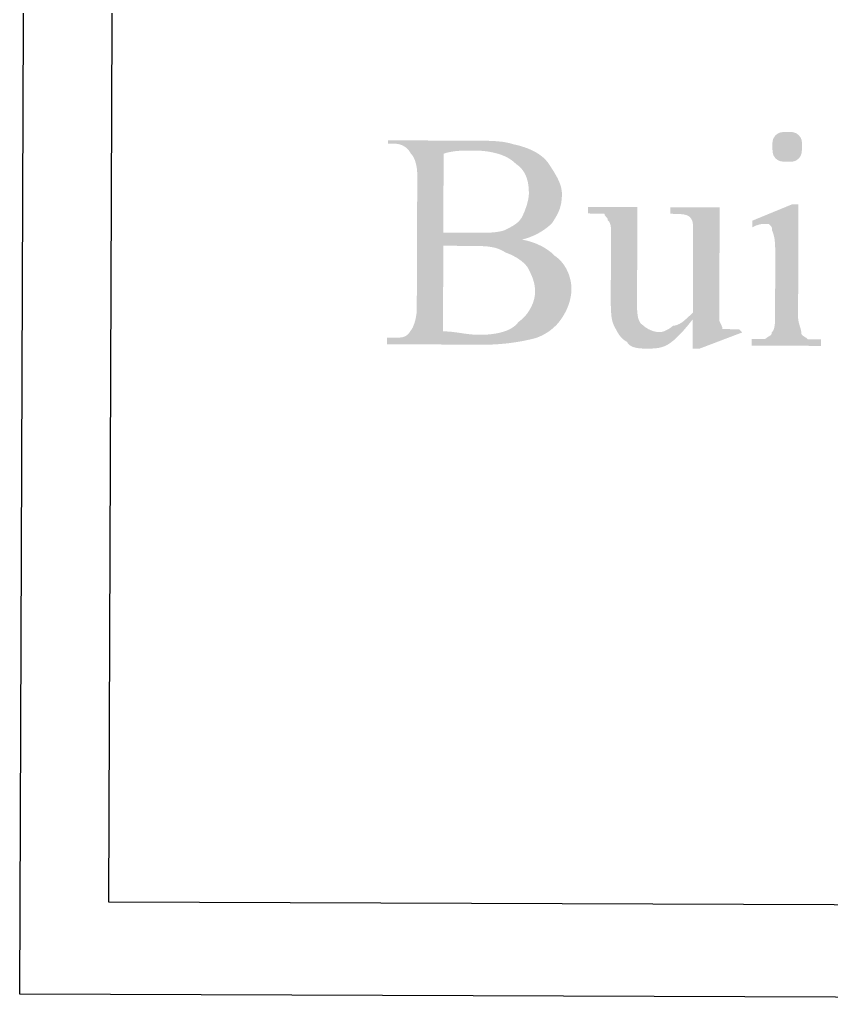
# Model space of a CAD drawing. Header units: millimetres. Extents: x -125 to 146, y -26 to 163.
# Drawn here: x 91.43 to 101.89, y 133.83 to 146.61 of the extents above; entities that cross this region are included whole.
import ezdxf
from ezdxf.xclip import XClip

# ---------------------------------------------------------------- set-up
doc = ezdxf.new("R2010")
doc.units = ezdxf.units.MM
doc.header["$MEASUREMENT"] = 0
doc.header["$XCLIPFRAME"] = 0
doc.layers.get('0').update_dxf_attribs({"color": 255, "linetype": 'CONTINUOUS'})

# ---------------------------------------------------------------- blocks, each defined once
blk = doc.blocks.new('MF5382_3')
at = {"color": 7, "linetype": 'Continuous', "lineweight": 25, "true_color": 0x000007}
blk.add_lwpolyline([(197.67, 53.755), (197.67, -5.961), (171.424, -5.961), (171.424, 53.755)], close=True, dxfattribs=at)
blk = doc.blocks.new('MF5399_4')
at = {"color": 7, "linetype": 'Continuous', "lineweight": 25, "true_color": 0x000007}
blk.add_lwpolyline([(196.482, 52.612), (196.482, -4.776), (172.612, -4.776), (172.612, 52.612)], close=True, dxfattribs=at)

msp = doc.modelspace()

# ---------------------------------------------------------------- hatches: boundary and pattern name
at = {"true_color": 0x000007}
h = msp.add_hatch(color=7, dxfattribs=at)
h.paths.add_polyline_path([(101.35, 145.168), (101.355, 145.168), (101.36, 145.168), (101.365, 145.168), (101.371, 145.168), (101.376, 145.168), (101.381, 145.167), (101.387, 145.167), (101.392, 145.166), (101.397, 145.166), (101.402, 145.165), (101.408, 145.164), (101.413, 145.162), (101.418, 145.161), (101.424, 145.159), (101.429, 145.157), (101.434, 145.155), (101.439, 145.153), (101.445, 145.15), (101.45, 145.147), (101.455, 145.143), (101.461, 145.139), (101.466, 145.135), (101.471, 145.13), (101.476, 145.125), (101.481, 145.12), (101.486, 145.115), (101.49, 145.109), (101.494, 145.104), (101.498, 145.099), (101.501, 145.093), (101.504, 145.088), (101.506, 145.083), (101.508, 145.077), (101.51, 145.072), (101.512, 145.067), (101.513, 145.062), (101.514, 145.056), (101.515, 145.051), (101.516, 145.046), (101.517, 145.04), (101.517, 145.035), (101.518, 145.03), (101.518, 145.025), (101.518, 145.019), (101.518, 145.014), (101.518, 145.009), (101.518, 145.003), (101.518, 144.998), (101.518, 144.988), (101.518, 144.978), (101.518, 144.968), (101.518, 144.959), (101.518, 144.95), (101.517, 144.941), (101.517, 144.933), (101.516, 144.925), (101.516, 144.918), (101.515, 144.91), (101.514, 144.903), (101.513, 144.896), (101.511, 144.89), (101.509, 144.883), (101.507, 144.877), (101.505, 144.871), (101.503, 144.865), (101.5, 144.859), (101.497, 144.853), (101.493, 144.848), (101.489, 144.842), (101.485, 144.837), (101.48, 144.832), (101.475, 144.826), (101.47, 144.821), (101.465, 144.817), (101.459, 144.812), (101.454, 144.808), (101.449, 144.805), (101.443, 144.802), (101.438, 144.799), (101.433, 144.797), (101.428, 144.794), (101.422, 144.792), (101.417, 144.791), (101.412, 144.789), (101.406, 144.788), (101.401, 144.787), (101.396, 144.786), (101.39, 144.786), (101.385, 144.785), (101.38, 144.785), (101.375, 144.785), (101.369, 144.784), (101.364, 144.784), (101.359, 144.784), (101.353, 144.784), (101.348, 144.784), (101.338, 144.784), (101.328, 144.784), (101.318, 144.785), (101.309, 144.785), (101.3, 144.785), (101.292, 144.785), (101.284, 144.786), (101.276, 144.786), (101.268, 144.787), (101.261, 144.788), (101.254, 144.789), (101.248, 144.79), (101.241, 144.791), (101.235, 144.793), (101.229, 144.795), (101.223, 144.797), (101.217, 144.8), (101.211, 144.803), (101.206, 144.806), (101.2, 144.809), (101.195, 144.813), (101.19, 144.818), (101.184, 144.822), (101.179, 144.827), (101.174, 144.833), (101.169, 144.838), (101.165, 144.843), (101.161, 144.849), (101.158, 144.855), (101.155, 144.86), (101.152, 144.866), (101.149, 144.872), (101.147, 144.878), (101.145, 144.884), (101.144, 144.891), (101.142, 144.898), (101.141, 144.904), (101.14, 144.912), (101.139, 144.919), (101.139, 144.927), (101.138, 144.935), (101.138, 144.943), (101.137, 144.951), (101.137, 144.96), (101.137, 144.969), (101.137, 144.979), (101.137, 144.989), (101.137, 144.999), (101.137, 145.005), (101.137, 145.01), (101.137, 145.015), (101.138, 145.021), (101.138, 145.026), (101.138, 145.031), (101.138, 145.036), (101.139, 145.042), (101.14, 145.047), (101.14, 145.052), (101.142, 145.058), (101.143, 145.063), (101.144, 145.068), (101.146, 145.074), (101.148, 145.079), (101.15, 145.084), (101.153, 145.089), (101.155, 145.095), (101.159, 145.1), (101.162, 145.105), (101.166, 145.11), (101.17, 145.116), (101.175, 145.121), (101.18, 145.126), (101.185, 145.131), (101.191, 145.136), (101.196, 145.14), (101.201, 145.144), (101.207, 145.148), (101.213, 145.151), (101.218, 145.153), (101.224, 145.156), (101.23, 145.158), (101.236, 145.16), (101.242, 145.162), (101.249, 145.163), (101.256, 145.164), (101.263, 145.165), (101.27, 145.166), (101.277, 145.167), (101.285, 145.167), (101.293, 145.168), (101.302, 145.168), (101.311, 145.168), (101.32, 145.168), (101.329, 145.168), (101.339, 145.168)])
h.paths.add_polyline_path([(101.473, 144.234), (101.468, 142.792), (101.468, 142.781), (101.468, 142.77), (101.469, 142.76), (101.471, 142.749), (101.472, 142.739), (101.474, 142.729), (101.476, 142.719), (101.478, 142.708), (101.481, 142.699), (101.483, 142.689), (101.486, 142.679), (101.488, 142.67), (101.491, 142.661), (101.494, 142.652), (101.496, 142.643), (101.499, 142.635), (101.501, 142.627), (101.503, 142.619), (101.505, 142.611), (101.506, 142.604), (101.508, 142.598), (101.508, 142.591), (101.509, 142.585), (101.509, 142.58), (101.509, 142.575), (101.51, 142.57), (101.511, 142.566), (101.513, 142.562), (101.514, 142.558), (101.516, 142.555), (101.519, 142.551), (101.522, 142.548), (101.525, 142.545), (101.528, 142.543), (101.532, 142.54), (101.536, 142.537), (101.54, 142.535), (101.544, 142.532), (101.548, 142.529), (101.553, 142.526), (101.558, 142.523), (101.563, 142.52), (101.568, 142.517), (101.573, 142.513), (101.578, 142.509), (101.583, 142.505), (101.588, 142.5), (101.594, 142.495), (101.594, 142.495), (101.595, 142.495), (101.597, 142.495), (101.6, 142.495), (101.604, 142.495), (101.608, 142.495), (101.613, 142.495), (101.619, 142.495), (101.625, 142.495), (101.632, 142.495), (101.639, 142.495), (101.647, 142.495), (101.655, 142.495), (101.663, 142.495), (101.672, 142.495), (101.681, 142.494), (101.691, 142.494), (101.701, 142.494), (101.711, 142.494), (101.721, 142.494), (101.731, 142.494), (101.742, 142.494), (101.752, 142.494), (101.763, 142.494), (101.763, 142.41), (100.871, 142.413), (100.871, 142.497), (100.882, 142.497), (100.893, 142.497), (100.903, 142.497), (100.913, 142.497), (100.924, 142.497), (100.934, 142.497), (100.944, 142.497), (100.954, 142.497), (100.963, 142.497), (100.972, 142.497), (100.981, 142.497), (100.989, 142.497), (100.997, 142.497), (101.004, 142.497), (101.011, 142.497), (101.018, 142.497), (101.023, 142.497), (101.028, 142.497), (101.033, 142.497), (101.036, 142.497), (101.039, 142.497), (101.042, 142.497), (101.043, 142.497), (101.043, 142.497), (101.049, 142.502), (101.054, 142.507), (101.059, 142.511), (101.064, 142.515), (101.069, 142.518), (101.074, 142.522), (101.079, 142.525), (101.084, 142.528), (101.089, 142.531), (101.093, 142.534), (101.098, 142.536), (101.102, 142.539), (101.106, 142.542), (101.109, 142.544), (101.113, 142.547), (101.116, 142.55), (101.118, 142.553), (101.121, 142.556), (101.123, 142.559), (101.125, 142.563), (101.126, 142.567), (101.127, 142.571), (101.128, 142.576), (101.128, 142.581), (101.133, 142.587), (101.138, 142.593), (101.142, 142.599), (101.146, 142.606), (101.15, 142.613), (101.153, 142.62), (101.156, 142.628), (101.158, 142.636), (101.161, 142.644), (101.162, 142.653), (101.164, 142.662), (101.166, 142.671), (101.167, 142.68), (101.168, 142.69), (101.169, 142.7), (101.17, 142.71), (101.17, 142.72), (101.171, 142.73), (101.171, 142.74), (101.171, 142.751), (101.171, 142.761), (101.171, 142.772), (101.171, 142.782), (101.171, 142.793), (101.174, 143.515), (101.174, 143.536), (101.174, 143.556), (101.174, 143.577), (101.174, 143.596), (101.174, 143.615), (101.174, 143.634), (101.174, 143.652), (101.173, 143.67), (101.172, 143.688), (101.172, 143.705), (101.171, 143.721), (101.17, 143.737), (101.168, 143.753), (101.167, 143.768), (101.165, 143.783), (101.163, 143.797), (101.16, 143.811), (101.157, 143.825), (101.154, 143.838), (101.151, 143.85), (101.147, 143.862), (101.143, 143.874), (101.138, 143.885), (101.133, 143.896), (101.133, 143.901), (101.133, 143.906), (101.133, 143.91), (101.133, 143.914), (101.133, 143.918), (101.133, 143.921), (101.132, 143.924), (101.132, 143.928), (101.131, 143.93), (101.13, 143.933), (101.129, 143.936), (101.128, 143.939), (101.127, 143.941), (101.125, 143.944), (101.123, 143.947), (101.121, 143.95), (101.118, 143.953), (101.116, 143.956), (101.112, 143.959), (101.109, 143.963), (101.105, 143.967), (101.101, 143.971), (101.096, 143.976), (101.091, 143.981), (101.091, 143.981), (101.09, 143.981), (101.089, 143.981), (101.088, 143.981), (101.086, 143.981), (101.084, 143.981), (101.081, 143.981), (101.079, 143.981), (101.076, 143.981), (101.072, 143.981), (101.069, 143.981), (101.065, 143.981), (101.061, 143.981), (101.056, 143.981), (101.052, 143.981), (101.047, 143.981), (101.042, 143.981), (101.038, 143.981), (101.033, 143.981), (101.027, 143.981), (101.022, 143.981), (101.017, 143.981), (101.012, 143.981), (101.006, 143.981), (101.006, 143.981), (101.006, 143.981), (101.004, 143.981), (101.003, 143.981), (101.001, 143.981), (100.998, 143.981), (100.995, 143.98), (100.992, 143.98), (100.988, 143.979), (100.983, 143.978), (100.979, 143.977), (100.973, 143.976), (100.968, 143.975), (100.962, 143.973), (100.955, 143.971), (100.948, 143.969), (100.941, 143.966), (100.933, 143.964), (100.924, 143.961), (100.916, 143.957), (100.907, 143.953), (100.897, 143.949), (100.887, 143.944), (100.877, 143.939), (100.877, 144.024), (101.388, 144.234)])
h = msp.add_hatch(color=7, dxfattribs=at)
h.paths.add_polyline_path([(97.91, 143.781), (97.936, 143.775), (97.962, 143.769), (97.986, 143.763), (98.01, 143.756), (98.033, 143.749), (98.055, 143.742), (98.076, 143.734), (98.097, 143.726), (98.116, 143.717), (98.135, 143.708), (98.154, 143.699), (98.171, 143.69), (98.188, 143.681), (98.205, 143.671), (98.22, 143.661), (98.235, 143.651), (98.25, 143.641), (98.263, 143.631), (98.277, 143.621), (98.289, 143.61), (98.302, 143.6), (98.313, 143.589), (98.324, 143.578), (98.335, 143.568), (98.351, 143.557), (98.366, 143.545), (98.381, 143.532), (98.395, 143.519), (98.409, 143.504), (98.422, 143.489), (98.434, 143.474), (98.446, 143.458), (98.458, 143.441), (98.468, 143.424), (98.479, 143.406), (98.488, 143.387), (98.497, 143.369), (98.505, 143.349), (98.513, 143.33), (98.519, 143.31), (98.525, 143.29), (98.531, 143.269), (98.535, 143.249), (98.539, 143.228), (98.542, 143.207), (98.544, 143.186), (98.545, 143.165), (98.545, 143.144), (98.545, 143.128), (98.544, 143.111), (98.543, 143.095), (98.542, 143.079), (98.54, 143.063), (98.537, 143.047), (98.534, 143.031), (98.531, 143.015), (98.527, 142.999), (98.523, 142.983), (98.518, 142.967), (98.513, 142.951), (98.507, 142.935), (98.501, 142.919), (98.495, 142.903), (98.488, 142.887), (98.481, 142.872), (98.473, 142.856), (98.465, 142.84), (98.456, 142.824), (98.447, 142.808), (98.437, 142.792), (98.427, 142.776), (98.417, 142.761), (98.406, 142.745), (98.395, 142.73), (98.383, 142.715), (98.371, 142.701), (98.359, 142.687), (98.346, 142.673), (98.333, 142.661), (98.319, 142.648), (98.305, 142.636), (98.291, 142.624), (98.277, 142.613), (98.263, 142.602), (98.248, 142.592), (98.233, 142.582), (98.218, 142.573), (98.202, 142.564), (98.187, 142.555), (98.171, 142.547), (98.155, 142.539), (98.139, 142.532), (98.123, 142.525), (98.107, 142.519), (98.091, 142.513), (98.075, 142.508), (98.053, 142.503), (98.031, 142.497), (98.009, 142.492), (97.986, 142.487), (97.963, 142.482), (97.939, 142.477), (97.915, 142.472), (97.89, 142.468), (97.864, 142.463), (97.838, 142.459), (97.811, 142.455), (97.783, 142.451), (97.755, 142.447), (97.727, 142.443), (97.697, 142.44), (97.667, 142.437), (97.636, 142.435), (97.604, 142.432), (97.572, 142.43), (97.538, 142.428), (97.504, 142.427), (97.469, 142.426), (97.434, 142.426), (97.397, 142.426), (96.169, 142.43), (96.17, 142.515), (96.254, 142.515), (96.265, 142.515), (96.276, 142.515), (96.286, 142.515), (96.297, 142.515), (96.307, 142.515), (96.317, 142.516), (96.327, 142.516), (96.337, 142.517), (96.347, 142.519), (96.357, 142.52), (96.367, 142.522), (96.376, 142.525), (96.385, 142.528), (96.394, 142.531), (96.403, 142.535), (96.411, 142.539), (96.419, 142.544), (96.427, 142.55), (96.435, 142.556), (96.442, 142.563), (96.448, 142.571), (96.455, 142.579), (96.461, 142.588), (96.466, 142.598), (96.472, 142.604), (96.477, 142.611), (96.482, 142.618), (96.487, 142.626), (96.493, 142.635), (96.498, 142.645), (96.503, 142.655), (96.507, 142.666), (96.512, 142.677), (96.517, 142.689), (96.521, 142.702), (96.525, 142.715), (96.529, 142.728), (96.533, 142.742), (96.536, 142.756), (96.539, 142.771), (96.542, 142.785), (96.544, 142.801), (96.547, 142.816), (96.549, 142.831), (96.55, 142.847), (96.551, 142.863), (96.552, 142.879), (96.552, 142.894), (96.558, 144.59), (96.558, 144.611), (96.558, 144.632), (96.557, 144.651), (96.555, 144.669), (96.554, 144.687), (96.552, 144.704), (96.549, 144.72), (96.546, 144.735), (96.543, 144.749), (96.54, 144.763), (96.536, 144.776), (96.533, 144.789), (96.529, 144.8), (96.524, 144.811), (96.52, 144.822), (96.515, 144.831), (96.511, 144.841), (96.506, 144.849), (96.501, 144.857), (96.496, 144.865), (96.491, 144.872), (96.485, 144.878), (96.48, 144.884), (96.475, 144.89), (96.469, 144.9), (96.463, 144.91), (96.457, 144.92), (96.45, 144.929), (96.443, 144.937), (96.436, 144.945), (96.428, 144.953), (96.42, 144.96), (96.412, 144.967), (96.403, 144.974), (96.394, 144.98), (96.385, 144.985), (96.376, 144.99), (96.366, 144.995), (96.357, 144.999), (96.347, 145.003), (96.337, 145.006), (96.326, 145.009), (96.316, 145.012), (96.306, 145.014), (96.295, 145.015), (96.285, 145.017), (96.274, 145.017), (96.264, 145.017), (96.179, 145.018), (96.179, 145.06), (97.28, 145.056), (97.306, 145.056), (97.332, 145.056), (97.357, 145.056), (97.382, 145.055), (97.407, 145.055), (97.431, 145.055), (97.454, 145.054), (97.477, 145.054), (97.5, 145.053), (97.522, 145.052), (97.544, 145.051), (97.566, 145.05), (97.586, 145.048), (97.607, 145.046), (97.627, 145.044), (97.647, 145.042), (97.666, 145.04), (97.685, 145.037), (97.703, 145.033), (97.721, 145.03), (97.738, 145.026), (97.755, 145.022), (97.772, 145.017), (97.788, 145.012), (97.814, 145.006), (97.84, 145), (97.865, 144.994), (97.89, 144.987), (97.914, 144.979), (97.938, 144.972), (97.961, 144.963), (97.984, 144.955), (98.006, 144.946), (98.028, 144.936), (98.049, 144.926), (98.069, 144.916), (98.089, 144.905), (98.108, 144.893), (98.126, 144.882), (98.143, 144.869), (98.16, 144.857), (98.176, 144.844), (98.191, 144.83), (98.206, 144.816), (98.219, 144.802), (98.232, 144.787), (98.244, 144.772), (98.255, 144.756), (98.266, 144.74), (98.276, 144.724), (98.286, 144.708), (98.297, 144.691), (98.307, 144.675), (98.317, 144.659), (98.327, 144.643), (98.336, 144.627), (98.345, 144.611), (98.354, 144.595), (98.363, 144.579), (98.371, 144.563), (98.378, 144.547), (98.386, 144.531), (98.392, 144.515), (98.398, 144.499), (98.404, 144.483), (98.409, 144.467), (98.413, 144.451), (98.416, 144.435), (98.419, 144.419), (98.421, 144.404), (98.423, 144.388), (98.423, 144.372), (98.423, 144.351), (98.422, 144.331), (98.421, 144.312), (98.419, 144.294), (98.417, 144.276), (98.415, 144.259), (98.412, 144.242), (98.408, 144.226), (98.404, 144.21), (98.4, 144.195), (98.396, 144.18), (98.39, 144.166), (98.385, 144.151), (98.379, 144.137), (98.372, 144.123), (98.365, 144.109), (98.358, 144.095), (98.35, 144.08), (98.342, 144.066), (98.334, 144.052), (98.324, 144.037), (98.315, 144.022), (98.305, 144.007), (98.294, 143.991), (98.284, 143.981), (98.272, 143.97), (98.261, 143.96), (98.248, 143.949), (98.236, 143.939), (98.222, 143.929), (98.209, 143.919), (98.195, 143.909), (98.18, 143.899), (98.165, 143.889), (98.15, 143.88), (98.134, 143.87), (98.118, 143.861), (98.101, 143.852), (98.084, 143.844), (98.066, 143.835), (98.048, 143.827), (98.03, 143.82), (98.011, 143.812), (97.991, 143.805), (97.972, 143.799), (97.952, 143.792), (97.931, 143.787)])
h.paths.add_polyline_path([(96.894, 143.869), (96.9, 143.869), (96.906, 143.869), (96.912, 143.869), (96.919, 143.869), (96.926, 143.869), (96.933, 143.869), (96.94, 143.869), (96.948, 143.869), (96.955, 143.869), (96.963, 143.869), (96.971, 143.869), (96.979, 143.869), (96.987, 143.869), (96.995, 143.869), (97.003, 143.869), (97.01, 143.869), (97.018, 143.869), (97.025, 143.869), (97.033, 143.869), (97.039, 143.869), (97.046, 143.869), (97.052, 143.869), (97.058, 143.869), (97.064, 143.869), (97.074, 143.869), (97.084, 143.869), (97.094, 143.869), (97.103, 143.869), (97.112, 143.869), (97.121, 143.869), (97.129, 143.869), (97.137, 143.869), (97.146, 143.869), (97.154, 143.869), (97.162, 143.869), (97.17, 143.868), (97.177, 143.868), (97.185, 143.868), (97.194, 143.868), (97.202, 143.868), (97.21, 143.868), (97.219, 143.868), (97.227, 143.868), (97.236, 143.868), (97.245, 143.868), (97.255, 143.868), (97.265, 143.868), (97.275, 143.868), (97.297, 143.868), (97.318, 143.868), (97.339, 143.868), (97.36, 143.868), (97.38, 143.868), (97.401, 143.868), (97.421, 143.869), (97.442, 143.869), (97.461, 143.87), (97.481, 143.87), (97.5, 143.871), (97.519, 143.872), (97.537, 143.874), (97.555, 143.875), (97.572, 143.877), (97.589, 143.879), (97.605, 143.882), (97.621, 143.885), (97.636, 143.888), (97.65, 143.891), (97.663, 143.895), (97.676, 143.899), (97.688, 143.904), (97.699, 143.909), (97.709, 143.914), (97.72, 143.919), (97.731, 143.925), (97.741, 143.93), (97.752, 143.936), (97.762, 143.941), (97.772, 143.947), (97.782, 143.952), (97.792, 143.958), (97.802, 143.964), (97.811, 143.971), (97.821, 143.977), (97.83, 143.984), (97.839, 143.991), (97.848, 143.998), (97.856, 144.005), (97.864, 144.013), (97.872, 144.021), (97.879, 144.03), (97.887, 144.038), (97.893, 144.048), (97.9, 144.057), (97.906, 144.067), (97.911, 144.077), (97.916, 144.088), (97.922, 144.099), (97.927, 144.111), (97.932, 144.123), (97.937, 144.135), (97.943, 144.147), (97.947, 144.16), (97.952, 144.173), (97.957, 144.186), (97.961, 144.199), (97.966, 144.212), (97.97, 144.225), (97.974, 144.239), (97.977, 144.252), (97.981, 144.265), (97.984, 144.278), (97.987, 144.291), (97.989, 144.303), (97.992, 144.316), (97.993, 144.328), (97.995, 144.34), (97.996, 144.351), (97.997, 144.363), (97.997, 144.373), (97.997, 144.394), (97.996, 144.415), (97.995, 144.435), (97.994, 144.455), (97.991, 144.474), (97.989, 144.493), (97.986, 144.511), (97.982, 144.529), (97.977, 144.547), (97.973, 144.564), (97.967, 144.581), (97.961, 144.597), (97.954, 144.613), (97.946, 144.628), (97.938, 144.643), (97.929, 144.658), (97.919, 144.672), (97.909, 144.686), (97.898, 144.699), (97.885, 144.711), (97.873, 144.724), (97.859, 144.735), (97.844, 144.747), (97.829, 144.758), (97.813, 144.773), (97.796, 144.788), (97.778, 144.802), (97.759, 144.815), (97.74, 144.827), (97.72, 144.838), (97.699, 144.849), (97.677, 144.859), (97.655, 144.868), (97.633, 144.876), (97.61, 144.884), (97.586, 144.891), (97.562, 144.897), (97.538, 144.903), (97.513, 144.908), (97.488, 144.913), (97.462, 144.917), (97.437, 144.92), (97.411, 144.923), (97.385, 144.925), (97.359, 144.927), (97.332, 144.928), (97.306, 144.929), (97.279, 144.929), (97.263, 144.929), (97.248, 144.929), (97.232, 144.929), (97.216, 144.929), (97.2, 144.929), (97.184, 144.929), (97.168, 144.928), (97.152, 144.928), (97.136, 144.927), (97.121, 144.927), (97.105, 144.926), (97.089, 144.924), (97.073, 144.923), (97.057, 144.921), (97.041, 144.92), (97.025, 144.917), (97.009, 144.915), (96.993, 144.912), (96.978, 144.909), (96.962, 144.906), (96.946, 144.902), (96.93, 144.898), (96.914, 144.893), (96.898, 144.888)])
h.paths.add_polyline_path([(96.89, 142.597), (96.911, 142.597), (96.931, 142.596), (96.951, 142.595), (96.971, 142.593), (96.991, 142.592), (97.01, 142.59), (97.029, 142.588), (97.048, 142.585), (97.067, 142.583), (97.085, 142.58), (97.104, 142.578), (97.122, 142.575), (97.141, 142.572), (97.16, 142.569), (97.178, 142.567), (97.197, 142.564), (97.216, 142.562), (97.235, 142.56), (97.254, 142.558), (97.274, 142.556), (97.294, 142.555), (97.314, 142.554), (97.334, 142.553), (97.355, 142.553), (97.382, 142.553), (97.408, 142.554), (97.434, 142.555), (97.46, 142.556), (97.486, 142.558), (97.512, 142.561), (97.537, 142.564), (97.562, 142.568), (97.587, 142.572), (97.611, 142.577), (97.634, 142.583), (97.657, 142.589), (97.679, 142.596), (97.701, 142.603), (97.721, 142.611), (97.741, 142.62), (97.76, 142.63), (97.778, 142.641), (97.795, 142.652), (97.811, 142.664), (97.826, 142.677), (97.84, 142.69), (97.853, 142.705), (97.864, 142.72), (97.88, 142.731), (97.895, 142.743), (97.91, 142.756), (97.924, 142.769), (97.938, 142.783), (97.951, 142.797), (97.963, 142.812), (97.976, 142.828), (97.987, 142.844), (97.998, 142.861), (98.008, 142.878), (98.018, 142.895), (98.027, 142.912), (98.035, 142.93), (98.043, 142.947), (98.05, 142.965), (98.056, 142.983), (98.061, 143), (98.066, 143.018), (98.07, 143.036), (98.073, 143.053), (98.075, 143.07), (98.076, 143.087), (98.077, 143.103), (98.077, 143.119), (98.076, 143.134), (98.075, 143.149), (98.074, 143.163), (98.072, 143.177), (98.07, 143.191), (98.068, 143.205), (98.065, 143.218), (98.062, 143.23), (98.058, 143.243), (98.055, 143.255), (98.051, 143.267), (98.047, 143.279), (98.043, 143.291), (98.038, 143.302), (98.034, 143.313), (98.029, 143.324), (98.024, 143.335), (98.019, 143.346), (98.014, 143.357), (98.009, 143.368), (98.004, 143.379), (97.999, 143.389), (97.993, 143.4), (97.988, 143.41), (97.981, 143.421), (97.974, 143.432), (97.966, 143.442), (97.957, 143.452), (97.947, 143.463), (97.937, 143.473), (97.926, 143.483), (97.915, 143.493), (97.903, 143.503), (97.89, 143.512), (97.877, 143.522), (97.864, 143.531), (97.85, 143.54), (97.836, 143.549), (97.821, 143.557), (97.807, 143.565), (97.792, 143.573), (97.776, 143.581), (97.761, 143.588), (97.745, 143.595), (97.729, 143.601), (97.714, 143.607), (97.698, 143.613), (97.682, 143.623), (97.666, 143.632), (97.65, 143.641), (97.634, 143.648), (97.618, 143.655), (97.601, 143.662), (97.585, 143.668), (97.568, 143.673), (97.551, 143.677), (97.533, 143.681), (97.515, 143.684), (97.497, 143.687), (97.478, 143.69), (97.459, 143.692), (97.439, 143.694), (97.419, 143.695), (97.398, 143.696), (97.377, 143.697), (97.354, 143.698), (97.332, 143.698), (97.308, 143.698), (97.284, 143.699), (97.258, 143.699), (97.232, 143.699), (97.227, 143.699), (97.221, 143.699), (97.215, 143.699), (97.208, 143.699), (97.201, 143.699), (97.194, 143.699), (97.187, 143.699), (97.179, 143.699), (97.171, 143.699), (97.164, 143.699), (97.156, 143.699), (97.148, 143.699), (97.14, 143.699), (97.132, 143.699), (97.124, 143.699), (97.116, 143.699), (97.109, 143.699), (97.101, 143.699), (97.094, 143.699), (97.087, 143.699), (97.081, 143.699), (97.075, 143.699), (97.069, 143.7), (97.063, 143.7), (97.053, 143.7), (97.043, 143.7), (97.033, 143.7), (97.024, 143.7), (97.015, 143.7), (97.007, 143.7), (96.999, 143.7), (96.991, 143.7), (96.983, 143.7), (96.976, 143.7), (96.969, 143.7), (96.963, 143.7), (96.956, 143.7), (96.95, 143.7), (96.944, 143.7), (96.938, 143.7), (96.932, 143.7), (96.926, 143.7), (96.921, 143.7), (96.915, 143.7), (96.91, 143.7), (96.904, 143.7), (96.899, 143.7), (96.894, 143.7)])
msp.add_hatch(color=7, dxfattribs=at).paths.add_polyline_path([(100.457, 144.195), (100.453, 143.137), (100.453, 143.11), (100.453, 143.085), (100.453, 143.06), (100.453, 143.037), (100.453, 143.014), (100.452, 142.992), (100.452, 142.971), (100.452, 142.951), (100.452, 142.932), (100.452, 142.914), (100.452, 142.897), (100.452, 142.88), (100.452, 142.865), (100.452, 142.85), (100.452, 142.837), (100.452, 142.824), (100.452, 142.812), (100.452, 142.801), (100.452, 142.791), (100.452, 142.781), (100.452, 142.773), (100.452, 142.765), (100.452, 142.759), (100.452, 142.753), (100.452, 142.748), (100.452, 142.742), (100.453, 142.737), (100.455, 142.732), (100.456, 142.727), (100.458, 142.721), (100.46, 142.716), (100.462, 142.711), (100.465, 142.705), (100.467, 142.7), (100.47, 142.695), (100.473, 142.689), (100.475, 142.684), (100.478, 142.679), (100.48, 142.674), (100.483, 142.668), (100.485, 142.663), (100.487, 142.658), (100.489, 142.652), (100.49, 142.647), (100.492, 142.642), (100.493, 142.636), (100.493, 142.631), (100.493, 142.626), (100.499, 142.626), (100.503, 142.626), (100.507, 142.626), (100.511, 142.626), (100.515, 142.626), (100.519, 142.626), (100.522, 142.626), (100.525, 142.626), (100.528, 142.626), (100.53, 142.626), (100.533, 142.626), (100.536, 142.626), (100.538, 142.626), (100.541, 142.626), (100.544, 142.626), (100.547, 142.626), (100.55, 142.626), (100.553, 142.626), (100.556, 142.626), (100.56, 142.626), (100.564, 142.626), (100.568, 142.626), (100.573, 142.626), (100.578, 142.626), (100.583, 142.626), (100.589, 142.626), (100.594, 142.625), (100.599, 142.625), (100.605, 142.625), (100.61, 142.625), (100.615, 142.625), (100.62, 142.625), (100.626, 142.625), (100.631, 142.625), (100.636, 142.625), (100.642, 142.625), (100.647, 142.625), (100.652, 142.625), (100.657, 142.625), (100.663, 142.625), (100.668, 142.625), (100.673, 142.625), (100.679, 142.625), (100.684, 142.625), (100.689, 142.625), (100.695, 142.625), (100.7, 142.625), (100.705, 142.625), (100.747, 142.583), (100.194, 142.373), (100.109, 142.373), (100.11, 142.754), (100.094, 142.733), (100.078, 142.713), (100.062, 142.693), (100.047, 142.674), (100.031, 142.655), (100.015, 142.636), (100, 142.618), (99.984, 142.601), (99.969, 142.584), (99.954, 142.568), (99.939, 142.553), (99.924, 142.538), (99.91, 142.524), (99.896, 142.51), (99.882, 142.498), (99.868, 142.485), (99.854, 142.474), (99.841, 142.464), (99.829, 142.454), (99.816, 142.445), (99.804, 142.437), (99.792, 142.429), (99.781, 142.423), (99.77, 142.417), (99.76, 142.412), (99.749, 142.407), (99.739, 142.403), (99.728, 142.399), (99.717, 142.396), (99.707, 142.393), (99.696, 142.39), (99.686, 142.387), (99.675, 142.385), (99.664, 142.383), (99.654, 142.382), (99.643, 142.38), (99.633, 142.379), (99.622, 142.378), (99.611, 142.377), (99.601, 142.377), (99.59, 142.376), (99.58, 142.376), (99.569, 142.376), (99.559, 142.376), (99.548, 142.375), (99.537, 142.375), (99.527, 142.375), (99.516, 142.375), (99.505, 142.376), (99.494, 142.376), (99.483, 142.376), (99.471, 142.376), (99.459, 142.376), (99.447, 142.377), (99.434, 142.378), (99.422, 142.379), (99.41, 142.38), (99.398, 142.382), (99.385, 142.384), (99.373, 142.387), (99.362, 142.39), (99.35, 142.393), (99.339, 142.397), (99.328, 142.401), (99.318, 142.406), (99.308, 142.412), (99.299, 142.418), (99.29, 142.425), (99.282, 142.433), (99.275, 142.442), (99.268, 142.451), (99.263, 142.461), (99.252, 142.467), (99.242, 142.473), (99.233, 142.479), (99.224, 142.486), (99.215, 142.493), (99.206, 142.5), (99.198, 142.508), (99.191, 142.516), (99.183, 142.525), (99.176, 142.533), (99.169, 142.542), (99.162, 142.551), (99.156, 142.561), (99.15, 142.57), (99.143, 142.58), (99.138, 142.59), (99.132, 142.6), (99.126, 142.61), (99.121, 142.621), (99.115, 142.631), (99.11, 142.642), (99.104, 142.652), (99.099, 142.663), (99.094, 142.673), (99.089, 142.684), (99.084, 142.695), (99.08, 142.707), (99.076, 142.719), (99.073, 142.732), (99.07, 142.745), (99.067, 142.758), (99.065, 142.772), (99.062, 142.787), (99.061, 142.802), (99.059, 142.817), (99.058, 142.833), (99.056, 142.849), (99.055, 142.865), (99.055, 142.883), (99.054, 142.9), (99.054, 142.918), (99.053, 142.937), (99.053, 142.956), (99.053, 142.975), (99.053, 142.995), (99.053, 143.015), (99.053, 143.036), (99.053, 143.057), (99.056, 143.861), (99.056, 143.872), (99.056, 143.882), (99.056, 143.891), (99.056, 143.901), (99.056, 143.909), (99.056, 143.918), (99.055, 143.926), (99.055, 143.934), (99.054, 143.941), (99.053, 143.948), (99.052, 143.955), (99.051, 143.962), (99.05, 143.969), (99.048, 143.975), (99.046, 143.981), (99.044, 143.987), (99.041, 143.993), (99.039, 143.998), (99.036, 144.004), (99.032, 144.01), (99.028, 144.015), (99.024, 144.02), (99.019, 144.026), (99.014, 144.031), (99.014, 144.036), (99.014, 144.041), (99.013, 144.045), (99.011, 144.049), (99.01, 144.053), (99.008, 144.056), (99.006, 144.059), (99.003, 144.062), (99.001, 144.065), (98.999, 144.068), (98.996, 144.071), (98.993, 144.073), (98.991, 144.076), (98.988, 144.079), (98.986, 144.082), (98.983, 144.084), (98.981, 144.087), (98.979, 144.091), (98.977, 144.094), (98.975, 144.098), (98.974, 144.102), (98.973, 144.106), (98.972, 144.111), (98.972, 144.116), (98.967, 144.116), (98.961, 144.116), (98.955, 144.116), (98.948, 144.116), (98.941, 144.116), (98.933, 144.116), (98.925, 144.116), (98.917, 144.116), (98.909, 144.116), (98.9, 144.116), (98.891, 144.116), (98.882, 144.116), (98.873, 144.116), (98.863, 144.116), (98.854, 144.116), (98.844, 144.116), (98.834, 144.116), (98.823, 144.116), (98.813, 144.116), (98.803, 144.116), (98.792, 144.116), (98.782, 144.117), (98.771, 144.117), (98.761, 144.117), (98.761, 144.201), (99.396, 144.199), (99.392, 143.011), (99.391, 142.99), (99.391, 142.97), (99.391, 142.95), (99.392, 142.93), (99.392, 142.911), (99.392, 142.893), (99.393, 142.875), (99.394, 142.857), (99.395, 142.841), (99.397, 142.824), (99.399, 142.809), (99.401, 142.794), (99.404, 142.78), (99.407, 142.766), (99.411, 142.753), (99.416, 142.741), (99.421, 142.73), (99.426, 142.719), (99.432, 142.709), (99.439, 142.7), (99.447, 142.692), (99.456, 142.684), (99.465, 142.678), (99.475, 142.672), (99.48, 142.667), (99.486, 142.661), (99.493, 142.656), (99.499, 142.651), (99.506, 142.646), (99.514, 142.641), (99.522, 142.636), (99.53, 142.631), (99.538, 142.626), (99.547, 142.622), (99.556, 142.618), (99.565, 142.613), (99.574, 142.61), (99.584, 142.606), (99.593, 142.602), (99.603, 142.599), (99.613, 142.597), (99.623, 142.594), (99.634, 142.592), (99.644, 142.59), (99.655, 142.589), (99.665, 142.587), (99.676, 142.587), (99.686, 142.587), (99.692, 142.587), (99.698, 142.587), (99.704, 142.588), (99.711, 142.59), (99.718, 142.592), (99.725, 142.594), (99.732, 142.596), (99.74, 142.599), (99.747, 142.602), (99.755, 142.605), (99.763, 142.609), (99.771, 142.613), (99.779, 142.617), (99.787, 142.621), (99.795, 142.625), (99.802, 142.63), (99.81, 142.635), (99.817, 142.64), (99.825, 142.645), (99.832, 142.65), (99.838, 142.655), (99.844, 142.66), (99.85, 142.665), (99.856, 142.671), (99.867, 142.671), (99.877, 142.672), (99.888, 142.674), (99.898, 142.677), (99.909, 142.681), (99.92, 142.685), (99.93, 142.69), (99.941, 142.695), (99.951, 142.701), (99.962, 142.708), (99.973, 142.715), (99.983, 142.723), (99.994, 142.731), (100.004, 142.74), (100.015, 142.749), (100.026, 142.758), (100.036, 142.767), (100.047, 142.777), (100.057, 142.787), (100.068, 142.797), (100.079, 142.807), (100.089, 142.818), (100.1, 142.828), (100.111, 142.839), (100.114, 143.858), (100.114, 143.873), (100.114, 143.888), (100.114, 143.901), (100.114, 143.914), (100.114, 143.927), (100.114, 143.938), (100.114, 143.949), (100.113, 143.96), (100.113, 143.969), (100.112, 143.978), (100.111, 143.987), (100.11, 143.995), (100.108, 144.003), (100.107, 144.01), (100.105, 144.017), (100.102, 144.024), (100.1, 144.03), (100.097, 144.036), (100.094, 144.042), (100.091, 144.048), (100.087, 144.053), (100.082, 144.059), (100.078, 144.064), (100.073, 144.069), (100.067, 144.075), (100.061, 144.079), (100.055, 144.083), (100.048, 144.087), (100.041, 144.091), (100.033, 144.094), (100.025, 144.097), (100.016, 144.099), (100.007, 144.102), (99.998, 144.104), (99.988, 144.105), (99.978, 144.107), (99.967, 144.108), (99.956, 144.109), (99.944, 144.11), (99.932, 144.111), (99.919, 144.111), (99.906, 144.112), (99.893, 144.112), (99.879, 144.112), (99.865, 144.112), (99.85, 144.113), (99.835, 144.113), (99.819, 144.113), (99.819, 144.197)])

# ---------------------------------------------------------------- block references
at = {"color": 7, "true_color": 0xffffff}
ref = msp.add_blockref('MF5382_3', (144.555, -37.569), dxfattribs=dict(at, rotation=89.78812348408282))
XClip(ref).set_block_clipping_path([(171.2383365631, 0), (197.9083333333, 53.9326737722)])
ref = msp.add_blockref('MF5399_4', (144.555, -37.569), dxfattribs=dict(at, rotation=89.78812348408282))
XClip(ref).set_block_clipping_path([(172.4236647288, 0), (196.7230051676, 52.7896718343)])

doc.saveas('drawing.dxf')
